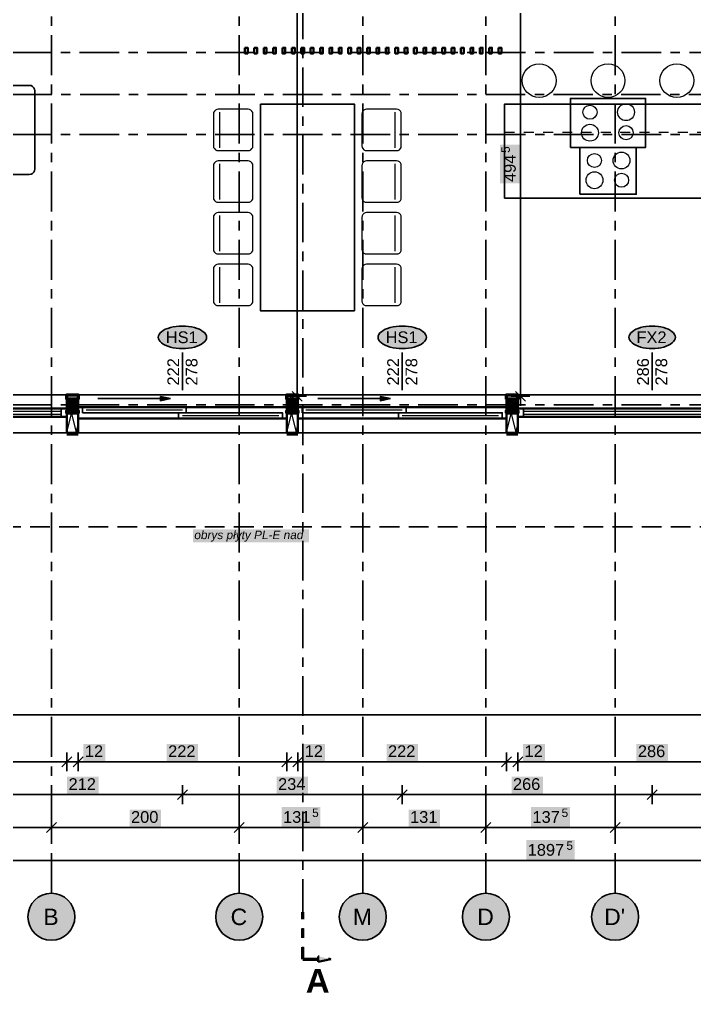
# Model space of a CAD drawing. Header units: metres. Extents: x -6.2 to 22.6, y -6.3 to 13.3.
# Drawn here: x 3.54 to 10.72, y -6.26 to 4.1 of the extents above; entities that cross this region are included whole.
import ezdxf

# ---------------------------------------------------------------- set-up
doc = ezdxf.new("R2010")
doc.units = ezdxf.units.M
for name, pattern in [('KRESKOWA', [5.25, 4.2, -1.05]), ('KRESKOWA_DROBNA', [3.15, 2.1, -1.05]), ('PUNKTOWA', [10.5, 8.4, -1.05, 0, -1.05]), ('PUNKTOWA_KROTKA', [6.3, 4.2, -1.05, 0, -1.05])]:
    doc.linetypes.add(name, pattern=pattern)
for name, color, linetype, lineweight in [('A-DRZWI', 3, 'Continuous', 35), ('A-KRESKOWANIE', 8, 'Continuous', 18), ('A-MASKA', 7, 'Continuous', 18), ('A-MEBLE', 8, 'Continuous', 18), ('A-NAD-CIECIEM', 8, 'KRESKOWA', 25), ('A-OKNA', 3, 'Continuous', 35), ('A-OPISY', 2, 'Continuous', 25), ('A-OSIE', 1, 'PUNKTOWA', 25), ('A-PRZEKROJE', 1, 'PUNKTOWA_KROTKA', 50), ('A-SANITARNE', 6, 'Continuous', 25), ('A-SCIANY-IZOL', 4, 'Continuous', 35), ('A-SCIANY-KONSTR', 7, 'Continuous', 50), ('A-WIDOK', 7, 'Continuous', 25), ('A-WYMIARY', 1, 'Continuous', 25), ('A-WYPELNIENIA', 9, 'Continuous', 18)]:
    doc.layers.add(name, color=color, linetype=linetype, lineweight=lineweight)
doc.styles.add('PL_ARIAL', font='arial.ttf')
doc.styles.add('PL_ARIAL_B', font='arialbd.ttf')
doc.styles.add('PL_ARIAL_I', font='ariali.ttf')

msp = doc.modelspace()

# ---------------------------------------------------------------- hatches: boundary and pattern name
at = {"layer": 'A-DRZWI', "true_color": 0x000000}
for points in [[(5.144, 0.065), (5.037, 0.042), (5.037, 0.088)], [(7.484, 0.065), (7.377, 0.042), (7.377, 0.088)]]:
    msp.add_hatch(color=7, dxfattribs=at).paths.add_polyline_path(points)
at = {"layer": 'A-MASKA', "true_color": 0xffffff}
for points in [[(8.86, 2.356), (8.86, 2.769), (8.65, 2.769), (8.65, 2.356)], [(8.86, 2.356), (8.86, 2.769), (8.65, 2.769), (8.65, 2.356)], [(5.382, -1.465), (6.618, -1.465), (6.618, -1.325), (5.382, -1.325)], [(4.217, -3.792), (4.449, -3.792), (4.449, -3.61), (4.217, -3.61)], [(5.103, -3.792), (5.437, -3.792), (5.437, -3.61), (5.103, -3.61)], [(6.557, -3.792), (6.789, -3.792), (6.789, -3.61), (6.557, -3.61)], [(7.443, -3.792), (7.777, -3.792), (7.777, -3.61), (7.443, -3.61)], [(8.896, -3.792), (9.129, -3.792), (9.129, -3.61), (8.896, -3.61)], [(10.103, -3.792), (10.437, -3.792), (10.437, -3.61), (10.103, -3.61)], [(4.043, -4.143), (4.377, -4.143), (4.377, -3.96), (4.043, -3.96)], [(6.273, -4.143), (6.607, -4.143), (6.607, -3.96), (6.273, -3.96)], [(8.773, -4.143), (9.107, -4.143), (9.107, -3.96), (8.773, -3.96)], [(4.708, -4.493), (5.042, -4.493), (5.042, -4.31), (4.708, -4.31)], [(6.326, -4.493), (6.739, -4.493), (6.739, -4.283), (6.326, -4.283)], [(7.678, -4.493), (8.012, -4.493), (8.012, -4.31), (7.678, -4.31)], [(8.981, -4.493), (9.394, -4.493), (9.394, -4.283), (8.981, -4.283)], [(8.93, -4.843), (9.445, -4.843), (9.445, -4.633), (8.93, -4.633)]]:
    msp.add_hatch(color=7, dxfattribs=at).paths.add_polyline_path(points)
at = {"layer": 'A-OPISY', "true_color": 0xffffff}
for points in [[(5.527, 0.718), (5.525, 0.734), (5.518, 0.749), (5.507, 0.764), (5.492, 0.778), (5.474, 0.791), (5.452, 0.803), (5.426, 0.813), (5.398, 0.822), (5.368, 0.829), (5.336, 0.834), (5.304, 0.837), (5.27, 0.838), (5.236, 0.837), (5.204, 0.834), (5.172, 0.829), (5.142, 0.822), (5.114, 0.813), (5.088, 0.803), (5.066, 0.791), (5.048, 0.778), (5.033, 0.764), (5.022, 0.749), (5.015, 0.734), (5.013, 0.718), (5.015, 0.702), (5.022, 0.687), (5.033, 0.672), (5.048, 0.658), (5.066, 0.645), (5.088, 0.633), (5.114, 0.623), (5.142, 0.614), (5.172, 0.607), (5.204, 0.602), (5.236, 0.599), (5.27, 0.598), (5.304, 0.599), (5.336, 0.602), (5.368, 0.607), (5.398, 0.614), (5.426, 0.623), (5.452, 0.633), (5.474, 0.645), (5.492, 0.658), (5.507, 0.672), (5.518, 0.687), (5.525, 0.702)], [(7.867, 0.718), (7.865, 0.734), (7.858, 0.749), (7.847, 0.764), (7.832, 0.778), (7.814, 0.791), (7.792, 0.803), (7.766, 0.813), (7.738, 0.822), (7.708, 0.829), (7.676, 0.834), (7.644, 0.837), (7.61, 0.838), (7.576, 0.837), (7.544, 0.834), (7.512, 0.829), (7.482, 0.822), (7.454, 0.813), (7.428, 0.803), (7.406, 0.791), (7.388, 0.778), (7.373, 0.764), (7.362, 0.749), (7.355, 0.734), (7.353, 0.718), (7.355, 0.702), (7.362, 0.687), (7.373, 0.672), (7.388, 0.658), (7.406, 0.645), (7.428, 0.633), (7.454, 0.623), (7.482, 0.614), (7.512, 0.607), (7.544, 0.602), (7.576, 0.599), (7.61, 0.598), (7.644, 0.599), (7.676, 0.602), (7.708, 0.607), (7.738, 0.614), (7.766, 0.623), (7.792, 0.633), (7.814, 0.645), (7.832, 0.658), (7.847, 0.672), (7.858, 0.687), (7.865, 0.702)], [(10.517, 0.718), (10.514, 0.734), (10.508, 0.749), (10.498, 0.764), (10.484, 0.778), (10.466, 0.791), (10.444, 0.803), (10.42, 0.813), (10.393, 0.822), (10.364, 0.829), (10.334, 0.834), (10.302, 0.837), (10.27, 0.838), (10.238, 0.837), (10.206, 0.834), (10.176, 0.829), (10.147, 0.822), (10.12, 0.813), (10.096, 0.803), (10.074, 0.791), (10.056, 0.778), (10.042, 0.764), (10.032, 0.749), (10.026, 0.734), (10.023, 0.718), (10.026, 0.702), (10.032, 0.687), (10.042, 0.672), (10.056, 0.658), (10.074, 0.645), (10.096, 0.633), (10.12, 0.623), (10.147, 0.614), (10.176, 0.607), (10.206, 0.602), (10.238, 0.599), (10.27, 0.598), (10.302, 0.599), (10.334, 0.602), (10.364, 0.607), (10.393, 0.614), (10.42, 0.623), (10.444, 0.633), (10.466, 0.645), (10.484, 0.658), (10.498, 0.672), (10.508, 0.687), (10.514, 0.702)]]:
    msp.add_hatch(color=7, dxfattribs=at).paths.add_polyline_path(points)
at = {"layer": 'A-OSIE', "true_color": 0xffffff}
for points in [[(4.125, -5.45), (4.123, -5.417), (4.116, -5.385), (4.106, -5.354), (4.092, -5.325), (4.073, -5.298), (4.052, -5.273), (4.027, -5.252), (4, -5.233), (3.971, -5.219), (3.94, -5.209), (3.908, -5.202), (3.875, -5.2), (3.842, -5.202), (3.81, -5.209), (3.779, -5.219), (3.75, -5.233), (3.723, -5.252), (3.698, -5.273), (3.677, -5.298), (3.658, -5.325), (3.644, -5.354), (3.634, -5.385), (3.627, -5.417), (3.625, -5.45), (3.627, -5.483), (3.634, -5.515), (3.644, -5.546), (3.658, -5.575), (3.677, -5.602), (3.698, -5.627), (3.723, -5.648), (3.75, -5.667), (3.779, -5.681), (3.81, -5.691), (3.842, -5.698), (3.875, -5.7), (3.908, -5.698), (3.94, -5.691), (3.971, -5.681), (4, -5.667), (4.027, -5.648), (4.052, -5.627), (4.073, -5.602), (4.092, -5.575), (4.106, -5.546), (4.116, -5.515), (4.123, -5.483)], [(6.125, -5.45), (6.123, -5.417), (6.116, -5.385), (6.106, -5.354), (6.092, -5.325), (6.073, -5.298), (6.052, -5.273), (6.027, -5.252), (6, -5.233), (5.971, -5.219), (5.94, -5.209), (5.908, -5.202), (5.875, -5.2), (5.842, -5.202), (5.81, -5.209), (5.779, -5.219), (5.75, -5.233), (5.723, -5.252), (5.698, -5.273), (5.677, -5.298), (5.658, -5.325), (5.644, -5.354), (5.634, -5.385), (5.627, -5.417), (5.625, -5.45), (5.627, -5.483), (5.634, -5.515), (5.644, -5.546), (5.658, -5.575), (5.677, -5.602), (5.698, -5.627), (5.723, -5.648), (5.75, -5.667), (5.779, -5.681), (5.81, -5.691), (5.842, -5.698), (5.875, -5.7), (5.908, -5.698), (5.94, -5.691), (5.971, -5.681), (6, -5.667), (6.027, -5.648), (6.052, -5.627), (6.073, -5.602), (6.092, -5.575), (6.106, -5.546), (6.116, -5.515), (6.123, -5.483)], [(7.44, -5.45), (7.438, -5.417), (7.431, -5.385), (7.421, -5.354), (7.407, -5.325), (7.388, -5.298), (7.367, -5.273), (7.342, -5.252), (7.315, -5.233), (7.286, -5.219), (7.255, -5.209), (7.223, -5.202), (7.19, -5.2), (7.157, -5.202), (7.125, -5.209), (7.094, -5.219), (7.065, -5.233), (7.038, -5.252), (7.013, -5.273), (6.992, -5.298), (6.973, -5.325), (6.959, -5.354), (6.949, -5.385), (6.942, -5.417), (6.94, -5.45), (6.942, -5.483), (6.949, -5.515), (6.959, -5.546), (6.973, -5.575), (6.992, -5.602), (7.013, -5.627), (7.038, -5.648), (7.065, -5.667), (7.094, -5.681), (7.125, -5.691), (7.157, -5.698), (7.19, -5.7), (7.223, -5.698), (7.255, -5.691), (7.286, -5.681), (7.315, -5.667), (7.342, -5.648), (7.367, -5.627), (7.388, -5.602), (7.407, -5.575), (7.421, -5.546), (7.431, -5.515), (7.438, -5.483)], [(8.75, -5.45), (8.748, -5.417), (8.741, -5.385), (8.731, -5.354), (8.717, -5.325), (8.698, -5.298), (8.677, -5.273), (8.652, -5.252), (8.625, -5.233), (8.596, -5.219), (8.565, -5.209), (8.533, -5.202), (8.5, -5.2), (8.467, -5.202), (8.435, -5.209), (8.404, -5.219), (8.375, -5.233), (8.348, -5.252), (8.323, -5.273), (8.302, -5.298), (8.283, -5.325), (8.269, -5.354), (8.259, -5.385), (8.252, -5.417), (8.25, -5.45), (8.252, -5.483), (8.259, -5.515), (8.269, -5.546), (8.283, -5.575), (8.302, -5.602), (8.323, -5.627), (8.348, -5.648), (8.375, -5.667), (8.404, -5.681), (8.435, -5.691), (8.467, -5.698), (8.5, -5.7), (8.533, -5.698), (8.565, -5.691), (8.596, -5.681), (8.625, -5.667), (8.652, -5.648), (8.677, -5.627), (8.698, -5.602), (8.717, -5.575), (8.731, -5.546), (8.741, -5.515), (8.748, -5.483)], [(10.125, -5.45), (10.123, -5.417), (10.116, -5.385), (10.106, -5.354), (10.092, -5.325), (10.073, -5.298), (10.052, -5.273), (10.027, -5.252), (10, -5.233), (9.971, -5.219), (9.94, -5.209), (9.908, -5.202), (9.875, -5.2), (9.842, -5.202), (9.81, -5.209), (9.779, -5.219), (9.75, -5.233), (9.723, -5.252), (9.698, -5.273), (9.677, -5.298), (9.658, -5.325), (9.644, -5.354), (9.634, -5.385), (9.627, -5.417), (9.625, -5.45), (9.627, -5.483), (9.634, -5.515), (9.644, -5.546), (9.658, -5.575), (9.677, -5.602), (9.698, -5.627), (9.723, -5.648), (9.75, -5.667), (9.779, -5.681), (9.81, -5.691), (9.842, -5.698), (9.875, -5.7), (9.908, -5.698), (9.94, -5.691), (9.971, -5.681), (10, -5.667), (10.027, -5.648), (10.052, -5.627), (10.073, -5.602), (10.092, -5.575), (10.106, -5.546), (10.116, -5.515), (10.123, -5.483)]]:
    msp.add_hatch(color=7, dxfattribs=at).paths.add_polyline_path(points)
at = {"layer": 'A-PRZEKROJE', "true_color": 0x000000}
msp.add_hatch(color=7, dxfattribs=at).paths.add_polyline_path([(6.851, -5.9), (6.714, -5.929), (6.714, -5.871)])
at = {"layer": 'A-WYPELNIENIA', "true_color": 0x000000}
for points in [[(4.04, -0.06), (4.04, 0.06), (4.16, 0.06), (4.16, -0.06)], [(6.38, -0.06), (6.38, 0.06), (6.5, 0.06), (6.5, -0.06)], [(8.72, -0.06), (8.72, 0.06), (8.84, 0.06), (8.84, -0.06)]]:
    msp.add_hatch(color=7, dxfattribs=at).paths.add_polyline_path(points)

# ---------------------------------------------------------------- linework, layer by layer
at = {"layer": 'A-DRZWI', "lineweight": 35, "ltscale": 0.05}
for points in [[(4.371, 0.065), (5.144, 0.065)], [(6.711, 0.065), (7.484, 0.065)]]:
    msp.add_lwpolyline(points, dxfattribs=at)
for points in [[(5.144, 0.065), (5.037, 0.042), (5.037, 0.088)], [(7.484, 0.065), (7.377, 0.042), (7.377, 0.088)], [(4.205, -0.085), (5.31, -0.085), (5.31, -0.025), (4.205, -0.025)], [(5.23, -0.145), (6.335, -0.145), (6.335, -0.085), (5.23, -0.085)], [(6.545, -0.085), (7.65, -0.085), (7.65, -0.025), (6.545, -0.025)], [(7.57, -0.145), (8.675, -0.145), (8.675, -0.085), (7.57, -0.085)]]:
    msp.add_lwpolyline(points, close=True, dxfattribs=at)
at = {"layer": 'A-DRZWI', "lineweight": 50, "ltscale": 0.05}
for points in [[(4.16, -0.025), (6.38, -0.025), (6.38, -0.145), (4.16, -0.145)], [(6.5, -0.025), (8.72, -0.025), (8.72, -0.145), (6.5, -0.145)]]:
    msp.add_lwpolyline(points, close=True, dxfattribs=at)
at = {"layer": 'A-DRZWI', "lineweight": 25, "ltscale": 0.05}
for points in [[(4.245, -0.055), (5.27, -0.055)], [(6.585, -0.055), (7.61, -0.055)], [(5.27, -0.115), (6.295, -0.115)], [(7.61, -0.115), (8.635, -0.115)]]:
    msp.add_lwpolyline(points, dxfattribs=at)
at = {"layer": 'A-KRESKOWANIE', "lineweight": 25, "ltscale": 0.05}
for points in [[(4.04, 0.08), (4.065, 0.105)], [(4.16, 0.083), (4.138, 0.105)], [(6.445, 0.06), (6.4, 0.105)], [(6.424, 0.06), (6.469, 0.105)], [(8.72, 0.093), (8.732, 0.105)], [(8.84, 0.07), (8.805, 0.105)], [(4.041, 0.06), (4.04, 0.061)], [(8.828, 0.06), (8.84, 0.072)], [(4.04, -0.061), (4.041, -0.06)], [(4.05, -0.09), (4.04, -0.08)], [(4.04, -0.292), (4.09, -0.098), (4.14, -0.292), (4.16, -0.215)], [(4.153, -0.09), (4.16, -0.083)], [(6.38, -0.292), (6.43, -0.098), (6.48, -0.292), (6.5, -0.215)], [(6.415, -0.09), (6.445, -0.06)], [(6.454, -0.09), (6.424, -0.06)], [(8.72, -0.292), (8.72, -0.292), (8.77, -0.098), (8.82, -0.292), (8.84, -0.215)], [(8.82, -0.09), (8.84, -0.07)], [(8.84, -0.072), (8.828, -0.06)]]:
    msp.add_lwpolyline(points, dxfattribs=at)
at = {"layer": 'A-MEBLE', "lineweight": 35, "ltscale": 0.05}
for points in [[(0.96, 3.4), (0.941, 3.397), (0.925, 3.389), (0.911, 3.375), (0.903, 3.359), (0.9, 3.34), (0.9, 2.51), (0.903, 2.491), (0.911, 2.475), (0.925, 2.461), (0.941, 2.453), (0.96, 2.45), (3.64, 2.45), (3.659, 2.453), (3.675, 2.461), (3.689, 2.475), (3.697, 2.491), (3.7, 2.51), (3.7, 3.34), (3.697, 3.359), (3.689, 3.375), (3.675, 3.389), (3.659, 3.397), (3.64, 3.4)], [(6.1, 3.2), (6.1, 1), (7.1, 1), (7.1, 3.2)], [(8.7, 2.2), (10.9, 2.2), (10.9, 3.2), (8.7, 3.2)]]:
    msp.add_lwpolyline(points, close=True, dxfattribs=at)
at = {"layer": 'A-MEBLE', "lineweight": 25, "ltscale": 0.05}
for points in [[(6.02, 3.095), (6.018, 3.11), (6.01, 3.124), (5.999, 3.135), (5.985, 3.143), (5.97, 3.145), (5.65, 3.145), (5.635, 3.143), (5.621, 3.135), (5.61, 3.124), (5.602, 3.11), (5.6, 3.095), (5.6, 2.755), (5.602, 2.74), (5.61, 2.726), (5.621, 2.715), (5.635, 2.707), (5.65, 2.705), (5.97, 2.705), (5.985, 2.707), (5.999, 2.715), (6.01, 2.726), (6.018, 2.74), (6.02, 2.755)], [(7.18, 2.755), (7.182, 2.74), (7.19, 2.726), (7.201, 2.715), (7.215, 2.707), (7.23, 2.705), (7.55, 2.705), (7.565, 2.707), (7.579, 2.715), (7.59, 2.726), (7.598, 2.74), (7.6, 2.755), (7.6, 3.095), (7.598, 3.11), (7.59, 3.124), (7.579, 3.135), (7.565, 3.143), (7.55, 3.145), (7.23, 3.145), (7.215, 3.143), (7.201, 3.135), (7.19, 3.124), (7.182, 3.11), (7.18, 3.095)], [(6.02, 2.545), (6.018, 2.56), (6.01, 2.574), (5.999, 2.585), (5.985, 2.593), (5.97, 2.595), (5.65, 2.595), (5.635, 2.593), (5.621, 2.585), (5.61, 2.574), (5.602, 2.56), (5.6, 2.545), (5.6, 2.205), (5.602, 2.19), (5.61, 2.176), (5.621, 2.165), (5.635, 2.157), (5.65, 2.155), (5.97, 2.155), (5.985, 2.157), (5.999, 2.165), (6.01, 2.176), (6.018, 2.19), (6.02, 2.205)], [(7.18, 2.205), (7.182, 2.19), (7.19, 2.176), (7.201, 2.165), (7.215, 2.157), (7.23, 2.155), (7.55, 2.155), (7.565, 2.157), (7.579, 2.165), (7.59, 2.176), (7.598, 2.19), (7.6, 2.205), (7.6, 2.545), (7.598, 2.56), (7.59, 2.574), (7.579, 2.585), (7.565, 2.593), (7.55, 2.595), (7.23, 2.595), (7.215, 2.593), (7.201, 2.585), (7.19, 2.574), (7.182, 2.56), (7.18, 2.545)], [(6.02, 1.995), (6.018, 2.01), (6.01, 2.024), (5.999, 2.035), (5.985, 2.043), (5.97, 2.045), (5.65, 2.045), (5.635, 2.043), (5.621, 2.035), (5.61, 2.024), (5.602, 2.01), (5.6, 1.995), (5.6, 1.655), (5.602, 1.64), (5.61, 1.626), (5.621, 1.615), (5.635, 1.607), (5.65, 1.605), (5.97, 1.605), (5.985, 1.607), (5.999, 1.615), (6.01, 1.626), (6.018, 1.64), (6.02, 1.655)], [(7.18, 1.655), (7.182, 1.64), (7.19, 1.626), (7.201, 1.615), (7.215, 1.607), (7.23, 1.605), (7.55, 1.605), (7.565, 1.607), (7.579, 1.615), (7.59, 1.626), (7.598, 1.64), (7.6, 1.655), (7.6, 1.995), (7.598, 2.01), (7.59, 2.024), (7.579, 2.035), (7.565, 2.043), (7.55, 2.045), (7.23, 2.045), (7.215, 2.043), (7.201, 2.035), (7.19, 2.024), (7.182, 2.01), (7.18, 1.995)], [(6.02, 1.445), (6.018, 1.46), (6.01, 1.474), (5.999, 1.485), (5.985, 1.493), (5.97, 1.495), (5.65, 1.495), (5.635, 1.493), (5.621, 1.485), (5.61, 1.474), (5.602, 1.46), (5.6, 1.445), (5.6, 1.105), (5.602, 1.09), (5.61, 1.076), (5.621, 1.065), (5.635, 1.057), (5.65, 1.055), (5.97, 1.055), (5.985, 1.057), (5.999, 1.065), (6.01, 1.076), (6.018, 1.09), (6.02, 1.105)], [(7.18, 1.105), (7.182, 1.09), (7.19, 1.076), (7.201, 1.065), (7.215, 1.057), (7.23, 1.055), (7.55, 1.055), (7.565, 1.057), (7.579, 1.065), (7.59, 1.076), (7.598, 1.09), (7.6, 1.105), (7.6, 1.445), (7.598, 1.46), (7.59, 1.474), (7.579, 1.485), (7.565, 1.493), (7.55, 1.495), (7.23, 1.495), (7.215, 1.493), (7.201, 1.485), (7.19, 1.474), (7.182, 1.46), (7.18, 1.445)]]:
    msp.add_lwpolyline(points, close=True, dxfattribs=at)
for points in [[(5.67, 2.735), (5.67, 3.115)], [(7.53, 3.115), (7.53, 2.735)], [(5.67, 2.185), (5.67, 2.565)], [(7.53, 2.565), (7.53, 2.185)], [(5.67, 1.635), (5.67, 2.015)], [(7.53, 2.015), (7.53, 1.635)], [(5.67, 1.085), (5.67, 1.465)], [(7.53, 1.465), (7.53, 1.085)]]:
    msp.add_lwpolyline(points, dxfattribs=at)
at = {"layer": 'A-MEBLE', "linetype": 'KRESKOWA_DROBNA', "lineweight": 25, "ltscale": 0.05, "flags": 128}
msp.add_lwpolyline([(8.7, 2.9), (10.9, 2.9)], dxfattribs=at)
at = {"layer": 'A-MEBLE', "lineweight": 25, "ltscale": 0.05}
for centre in [(9.067, 3.45), (9.8, 3.45), (10.533, 3.45)]:
    msp.add_circle(centre, 0.18, dxfattribs=at)
at = {"layer": 'A-NAD-CIECIEM', "linetype": 'KRESKOWA', "lineweight": 35, "ltscale": 0.05, "flags": 128}
for points in [[(13.251, -0.32), (13.8, -0.32), (13.8, -1.3), (-1.8, -1.3), (-1.8, 5.125), (-0.32, 5.125), (-0.32, 3.6)], [(4.04, -0.32), (4.16, -0.32)], [(6.38, -0.32), (6.5, -0.32)], [(8.72, -0.32), (8.839, -0.32)]]:
    msp.add_lwpolyline(points, dxfattribs=at)
at = {"layer": 'A-OKNA', "lineweight": 50, "ltscale": 0.05}
for points in [[(2.26, -0.04), (4.04, -0.04), (4.04, -0.13), (2.26, -0.13)], [(8.84, -0.04), (11.7, -0.04), (11.7, -0.13), (8.84, -0.13)]]:
    msp.add_lwpolyline(points, close=True, dxfattribs=at)
at = {"layer": 'A-OKNA', "lineweight": 25, "ltscale": 0.05}
for points in [[(2.32, -0.069), (3.98, -0.069)], [(2.32, -0.101), (3.98, -0.101)], [(8.9, -0.069), (11.64, -0.069)], [(8.9, -0.101), (11.64, -0.101)]]:
    msp.add_lwpolyline(points, dxfattribs=at)
at = {"layer": 'A-OKNA', "lineweight": 35, "ltscale": 0.05}
for points in [[(3.98, -0.04), (3.98, -0.13)], [(8.9, -0.04), (8.9, -0.13)]]:
    msp.add_lwpolyline(points, dxfattribs=at)
at = {"layer": 'A-OPISY', "lineweight": 35, "ltscale": 0.05}
for points in [[(5.527, 0.718), (5.525, 0.734), (5.518, 0.749), (5.507, 0.764), (5.492, 0.778), (5.474, 0.791), (5.452, 0.803), (5.426, 0.813), (5.398, 0.822), (5.368, 0.829), (5.336, 0.834), (5.304, 0.837), (5.27, 0.838), (5.236, 0.837), (5.204, 0.834), (5.172, 0.829), (5.142, 0.822), (5.114, 0.813), (5.088, 0.803), (5.066, 0.791), (5.048, 0.778), (5.033, 0.764), (5.022, 0.749), (5.015, 0.734), (5.013, 0.718), (5.015, 0.702), (5.022, 0.687), (5.033, 0.672), (5.048, 0.658), (5.066, 0.645), (5.088, 0.633), (5.114, 0.623), (5.142, 0.614), (5.172, 0.607), (5.204, 0.602), (5.236, 0.599), (5.27, 0.598), (5.304, 0.599), (5.336, 0.602), (5.368, 0.607), (5.398, 0.614), (5.426, 0.623), (5.452, 0.633), (5.474, 0.645), (5.492, 0.658), (5.507, 0.672), (5.518, 0.687), (5.525, 0.702)], [(7.867, 0.718), (7.865, 0.734), (7.858, 0.749), (7.847, 0.764), (7.832, 0.778), (7.814, 0.791), (7.792, 0.803), (7.766, 0.813), (7.738, 0.822), (7.708, 0.829), (7.676, 0.834), (7.644, 0.837), (7.61, 0.838), (7.576, 0.837), (7.544, 0.834), (7.512, 0.829), (7.482, 0.822), (7.454, 0.813), (7.428, 0.803), (7.406, 0.791), (7.388, 0.778), (7.373, 0.764), (7.362, 0.749), (7.355, 0.734), (7.353, 0.718), (7.355, 0.702), (7.362, 0.687), (7.373, 0.672), (7.388, 0.658), (7.406, 0.645), (7.428, 0.633), (7.454, 0.623), (7.482, 0.614), (7.512, 0.607), (7.544, 0.602), (7.576, 0.599), (7.61, 0.598), (7.644, 0.599), (7.676, 0.602), (7.708, 0.607), (7.738, 0.614), (7.766, 0.623), (7.792, 0.633), (7.814, 0.645), (7.832, 0.658), (7.847, 0.672), (7.858, 0.687), (7.865, 0.702)], [(10.517, 0.718), (10.514, 0.734), (10.508, 0.749), (10.498, 0.764), (10.484, 0.778), (10.466, 0.791), (10.444, 0.803), (10.42, 0.813), (10.393, 0.822), (10.364, 0.829), (10.334, 0.834), (10.302, 0.837), (10.27, 0.838), (10.238, 0.837), (10.206, 0.834), (10.176, 0.829), (10.147, 0.822), (10.12, 0.813), (10.096, 0.803), (10.074, 0.791), (10.056, 0.778), (10.042, 0.764), (10.032, 0.749), (10.026, 0.734), (10.023, 0.718), (10.026, 0.702), (10.032, 0.687), (10.042, 0.672), (10.056, 0.658), (10.074, 0.645), (10.096, 0.633), (10.12, 0.623), (10.147, 0.614), (10.176, 0.607), (10.206, 0.602), (10.238, 0.599), (10.27, 0.598), (10.302, 0.599), (10.334, 0.602), (10.364, 0.607), (10.393, 0.614), (10.42, 0.623), (10.444, 0.633), (10.466, 0.645), (10.484, 0.658), (10.498, 0.672), (10.508, 0.687), (10.514, 0.702)]]:
    msp.add_lwpolyline(points, close=True, dxfattribs=at)
at = {"layer": 'A-OSIE', "linetype": 'PUNKTOWA', "lineweight": 35, "ltscale": 0.050668, "flags": 128}
for points in [[(3.875, -5.2), (3.875, 12.25)], [(5.875, -5.2), (5.875, 12.25)], [(7.19, -5.2), (7.19, 12.25)], [(8.5, -5.2), (8.5, 12.25)], [(9.875, -5.2), (9.875, 12.25)]]:
    msp.add_lwpolyline(points, dxfattribs=at)
at = {"layer": 'A-OSIE', "linetype": 'PUNKTOWA', "lineweight": 35, "ltscale": 0.050139, "flags": 128}
for points in [[(-5.2, 3.75), (21.544, 3.75)], [(-5.2, 2.875), (21.544, 2.875)], [(-5.2, 0), (21.544, 0)]]:
    msp.add_lwpolyline(points, dxfattribs=at)
at = {"layer": 'A-OSIE', "linetype": 'Continuous', "lineweight": 35, "ltscale": 0.05}
for centre in [(3.875, -5.45), (5.875, -5.45), (7.19, -5.45), (8.5, -5.45), (9.875, -5.45)]:
    msp.add_circle(centre, 0.25, dxfattribs=at)
at = {"layer": 'A-PRZEKROJE', "linetype": 'PUNKTOWA', "lineweight": 35, "ltscale": 0.05, "flags": 128}
for points in [[(6.551, 12.95), (6.551, -5.9)], [(-5.9, 3.301), (22.244, 3.301)]]:
    msp.add_lwpolyline(points, dxfattribs=at)
at = {"layer": 'A-PRZEKROJE', "linetype": 'PUNKTOWA_KROTKA', "lineweight": 70, "ltscale": 0.03, "flags": 128}
msp.add_lwpolyline([(6.551, -5.9), (6.551, -5.4)], dxfattribs=at)
at = {"layer": 'A-PRZEKROJE', "linetype": 'Continuous', "lineweight": 70, "ltscale": 0.05, "flags": 128}
msp.add_lwpolyline([(6.551, -5.9), (6.726, -5.9)], dxfattribs=at)
at = {"layer": 'A-PRZEKROJE', "lineweight": 50, "ltscale": 0.05, "flags": 128}
msp.add_lwpolyline([(6.851, -5.9), (6.714, -5.929), (6.714, -5.871)], close=True, dxfattribs=at)
at = {"layer": 'A-SANITARNE', "lineweight": 35, "ltscale": 0.05}
for points in [[(9.4, 2.74), (10.2, 2.74), (10.2, 3.26), (9.4, 3.26)], [(9.5, 2.24), (10.1, 2.24), (10.1, 2.74), (9.5, 2.74)]]:
    msp.add_lwpolyline(points, close=True, dxfattribs=at)
at = {"layer": 'A-SANITARNE', "lineweight": 25, "ltscale": 0.05}
for centre, radius in [((9.608, 3.114), 0.075), ((9.992, 3.114), 0.09), ((9.608, 2.896), 0.09), ((9.992, 2.896), 0.075), ((9.656, 2.6), 0.075), ((9.944, 2.6), 0.09), ((9.656, 2.39), 0.09), ((9.944, 2.39), 0.075)]:
    msp.add_circle(centre, radius, dxfattribs=at)
at = {"layer": 'A-SCIANY-IZOL', "lineweight": 50, "ltscale": 0.05}
for points in [[(4.04, -0.09), (4.04, -0.09), (4.04, -0.09), (4.16, -0.09), (4.16, -0.09), (4.16, -0.09), (4.16, -0.09), (4.16, -0.3), (4.16, -0.3), (4.16, -0.3), (4.16, -0.3), (4.04, -0.3), (4.04, -0.3), (4.04, -0.3)], [(6.38, -0.09), (6.38, -0.09), (6.38, -0.09), (6.5, -0.09), (6.5, -0.09), (6.5, -0.09), (6.5, -0.3), (6.5, -0.3), (6.5, -0.3), (6.5, -0.3), (6.38, -0.3), (6.38, -0.3), (6.38, -0.3)], [(8.72, -0.3), (8.72, -0.3), (8.72, -0.3), (8.72, -0.09), (8.72, -0.09), (8.72, -0.09), (8.72, -0.09), (8.84, -0.09), (8.84, -0.09), (8.84, -0.09), (8.84, -0.09), (8.84, -0.3), (8.84, -0.3), (8.84, -0.3), (8.84, -0.3), (8.72, -0.3)]]:
    msp.add_lwpolyline(points, close=True, dxfattribs=at)
at = {"layer": 'A-SCIANY-KONSTR', "lineweight": 50, "ltscale": 0.05}
for points in [[(5.935, 3.8), (5.935, 3.74), (5.965, 3.74), (5.965, 3.8)], [(6.035, 3.8), (6.035, 3.74), (6.065, 3.74), (6.065, 3.8)], [(6.135, 3.8), (6.135, 3.74), (6.165, 3.74), (6.165, 3.8)], [(6.235, 3.8), (6.235, 3.74), (6.265, 3.74), (6.265, 3.8)], [(6.335, 3.8), (6.335, 3.74), (6.365, 3.74), (6.365, 3.8)], [(6.435, 3.8), (6.435, 3.74), (6.465, 3.74), (6.465, 3.8)], [(6.535, 3.8), (6.535, 3.74), (6.565, 3.74), (6.565, 3.8)], [(6.635, 3.8), (6.635, 3.74), (6.665, 3.74), (6.665, 3.8)], [(6.735, 3.8), (6.735, 3.74), (6.765, 3.74), (6.765, 3.8)], [(6.835, 3.8), (6.835, 3.74), (6.865, 3.74), (6.865, 3.8)], [(6.935, 3.8), (6.935, 3.74), (6.965, 3.74), (6.965, 3.8)], [(7.035, 3.8), (7.035, 3.74), (7.065, 3.74), (7.065, 3.8)], [(7.135, 3.8), (7.135, 3.74), (7.165, 3.74), (7.165, 3.8)], [(7.235, 3.8), (7.235, 3.74), (7.265, 3.74), (7.265, 3.8)], [(7.335, 3.8), (7.335, 3.74), (7.365, 3.74), (7.365, 3.8)], [(7.435, 3.8), (7.435, 3.74), (7.465, 3.74), (7.465, 3.8)], [(7.535, 3.8), (7.535, 3.74), (7.565, 3.74), (7.565, 3.8)], [(7.635, 3.8), (7.635, 3.74), (7.665, 3.74), (7.665, 3.8)], [(7.735, 3.8), (7.735, 3.74), (7.765, 3.74), (7.765, 3.8)], [(7.835, 3.8), (7.835, 3.74), (7.865, 3.74), (7.865, 3.8)], [(7.935, 3.8), (7.935, 3.74), (7.965, 3.74), (7.965, 3.8)], [(8.035, 3.8), (8.035, 3.74), (8.065, 3.74), (8.065, 3.8)], [(8.135, 3.8), (8.135, 3.74), (8.165, 3.74), (8.165, 3.8)], [(8.235, 3.8), (8.235, 3.74), (8.265, 3.74), (8.265, 3.8)], [(8.335, 3.8), (8.335, 3.74), (8.365, 3.74), (8.365, 3.8)], [(8.435, 3.8), (8.435, 3.74), (8.465, 3.74), (8.465, 3.8)], [(8.535, 3.8), (8.535, 3.74), (8.565, 3.74), (8.565, 3.8)], [(8.635, 3.8), (8.635, 3.74), (8.665, 3.74), (8.665, 3.8)], [(4.04, -0.06), (4.04, -0.06), (4.04, 0.06), (4.04, 0.06), (4.04, 0.06), (4.16, 0.06), (4.16, 0.06), (4.16, 0.06), (4.16, -0.06), (4.16, -0.06), (4.16, -0.06), (4.04, -0.06)], [(6.38, -0.06), (6.38, -0.06), (6.38, 0.06), (6.38, 0.06), (6.38, 0.06), (6.5, 0.06), (6.5, 0.06), (6.5, 0.06), (6.5, -0.06), (6.5, -0.06), (6.5, -0.06), (6.38, -0.06)], [(8.72, -0.06), (8.72, -0.06), (8.72, 0.06), (8.72, 0.06), (8.72, 0.06), (8.84, 0.06), (8.84, 0.06), (8.84, 0.06), (8.84, -0.06), (8.84, -0.06), (8.84, -0.06), (8.72, -0.06)]]:
    msp.add_lwpolyline(points, close=True, dxfattribs=at)
at = {"layer": 'A-SCIANY-KONSTR', "lineweight": 70, "ltscale": 0.05}
for points in [[(4.04, 0.105), (4.04, 0.105), (4.04, 0.105), (4.16, 0.105), (4.16, 0.105), (4.16, 0.105), (4.16, 0.06), (4.16, 0.06), (4.16, 0.06), (4.04, 0.06), (4.04, 0.06), (4.04, 0.06)], [(6.38, 0.105), (6.38, 0.105), (6.38, 0.105), (6.5, 0.105), (6.5, 0.105), (6.5, 0.105), (6.5, 0.06), (6.5, 0.06), (6.5, 0.06), (6.38, 0.06), (6.38, 0.06), (6.38, 0.06)], [(8.72, 0.06), (8.72, 0.06), (8.72, 0.06), (8.72, 0.105), (8.72, 0.105), (8.72, 0.105), (8.72, 0.105), (8.84, 0.105), (8.84, 0.105), (8.84, 0.105), (8.84, 0.105), (8.84, 0.06), (8.84, 0.06), (8.84, 0.06), (8.84, 0.06), (8.72, 0.06)], [(4.04, -0.06), (4.04, -0.06), (4.04, -0.06), (4.16, -0.06), (4.16, -0.06), (4.16, -0.06), (4.16, -0.09), (4.16, -0.09), (4.16, -0.09), (4.04, -0.09), (4.04, -0.09), (4.04, -0.09)], [(6.38, -0.06), (6.38, -0.06), (6.38, -0.06), (6.5, -0.06), (6.5, -0.06), (6.5, -0.06), (6.5, -0.09), (6.5, -0.09), (6.5, -0.09), (6.38, -0.09), (6.38, -0.09), (6.38, -0.09)], [(8.72, -0.09), (8.72, -0.09), (8.72, -0.09), (8.72, -0.06), (8.72, -0.06), (8.72, -0.06), (8.72, -0.06), (8.84, -0.06), (8.84, -0.06), (8.84, -0.06), (8.84, -0.06), (8.84, -0.09), (8.84, -0.09), (8.84, -0.09), (8.84, -0.09), (8.72, -0.09)]]:
    msp.add_lwpolyline(points, close=True, dxfattribs=at)
at = {"layer": 'A-WIDOK', "lineweight": 35, "ltscale": 0.05}
for points in [[(12.3, -0.3), (12.3, -3.3), (-3.3, -3.3), (-3.3, 5.125), (-0.3, 5.125)], [(4.04, 0.105), (2.26, 0.105)], [(6.38, 0.105), (4.16, 0.105)], [(8.72, 0.105), (6.5, 0.105)], [(11.7, 0.105), (8.841, 0.105)], [(2.26, -0.3), (4.04, -0.3)], [(4.16, -0.3), (6.38, -0.3)], [(6.5, -0.3), (8.72, -0.3)], [(8.841, -0.3), (11.7, -0.3)]]:
    msp.add_lwpolyline(points, dxfattribs=at)
at = {"layer": 'A-WYMIARY', "lineweight": 35, "ltscale": 0.05}
for points in [[(6.491, -0.01), (6.491, 8.76)], [(6.491, -0.01), (6.491, 8.76)], [(8.868, -0.01), (8.868, 8.76)], [(8.868, -0.01), (8.868, 5.315)], [(5.27, 0.155), (5.27, 0.558)], [(7.61, 0.155), (7.61, 0.558)], [(10.27, 0.155), (10.27, 0.558)], [(6.544, 0.037), (6.438, 0.143)], [(6.544, 0.037), (6.438, 0.143)], [(8.921, 0.037), (8.815, 0.143)], [(8.921, 0.037), (8.815, 0.143)], [(6.591, 0.09), (6.391, 0.09)], [(6.591, 0.09), (6.391, 0.09)], [(8.968, 0.09), (8.768, 0.09)], [(8.968, 0.09), (8.768, 0.09)], [(4.04, -3.7), (4.04, -3.9)], [(4.16, -3.7), (4.16, -3.9)], [(6.38, -3.7), (6.38, -3.9)], [(6.5, -3.7), (6.5, -3.9)], [(8.72, -3.7), (8.72, -3.9)], [(8.84, -3.7), (8.84, -3.9)], [(-0.4, -3.8), (18.775, -3.8)], [(3.987, -3.853), (4.093, -3.747)], [(4.107, -3.853), (4.213, -3.747)], [(6.327, -3.853), (6.433, -3.747)], [(6.447, -3.853), (6.553, -3.747)], [(8.667, -3.853), (8.773, -3.747)], [(8.787, -3.853), (8.893, -3.747)], [(5.217, -4.203), (5.323, -4.097)], [(5.27, -4.05), (5.27, -4.25)], [(7.557, -4.203), (7.663, -4.097)], [(7.61, -4.05), (7.61, -4.25)], [(10.217, -4.203), (10.323, -4.097)], [(10.27, -4.05), (10.27, -4.25)], [(-0.4, -4.15), (18.775, -4.15)], [(3.822, -4.553), (3.928, -4.447)], [(3.875, -4.4), (3.875, -4.6)], [(5.822, -4.553), (5.928, -4.447)], [(5.875, -4.4), (5.875, -4.6)], [(7.137, -4.553), (7.243, -4.447)], [(7.19, -4.4), (7.19, -4.6)], [(8.447, -4.553), (8.553, -4.447)], [(8.5, -4.4), (8.5, -4.6)], [(9.822, -4.553), (9.928, -4.447)], [(9.875, -4.4), (9.875, -4.6)], [(-0.1, -4.5), (18.475, -4.5)], [(-0.4, -4.85), (18.775, -4.85)]]:
    msp.add_lwpolyline(points, dxfattribs=at)

# ---------------------------------------------------------------- texts
at = {"layer": 'A-OPISY'}
for s, height, style, p in [('HS1', 0.125, 'PL_ARIAL', (5.093, 0.656)), ('HS1', 0.125, 'PL_ARIAL', (7.433, 0.656)), ('FX2', 0.125, 'PL_ARIAL', (10.103, 0.656)), ('obrys płyty PL-E nad', 0.09, 'PL_ARIAL_I', (5.397, -1.43))]:
    msp.add_text(s, height=height, dxfattribs=dict(at, style=style)).set_placement(p)
at = {"layer": 'A-OSIE', "style": 'PL_ARIAL'}
for s, p in [('B', (3.79, -5.538)), ('C', (5.783, -5.538)), ('M', (7.084, -5.538)), ('D', (8.408, -5.538)), ("D'", (9.759, -5.538))]:
    msp.add_text(s, height=0.175, dxfattribs=at).set_placement(p)
at = {"layer": 'A-PRZEKROJE', "style": 'PL_ARIAL_B'}
msp.add_text('A', height=0.25, dxfattribs=at).set_placement((6.584, -6.256))
at = {"layer": 'A-WYMIARY', "style": 'PL_ARIAL'}
for s, height, p in [('5', 0.09, (8.755, 2.681)), ('5', 0.09, (8.755, 2.681)), ('494', 0.125, (8.818, 2.371)), ('494', 0.125, (8.818, 2.371)), ('222', 0.125, (5.235, 0.205)), ('278', 0.125, (5.43, 0.205)), ('222', 0.125, (7.575, 0.205)), ('278', 0.125, (7.77, 0.205)), ('286', 0.125, (10.235, 0.205)), ('278', 0.125, (10.43, 0.205))]:
    msp.add_text(s, height=height, rotation=90, dxfattribs=at).set_placement(p)
for s, height, p in [('12', 0.125, (4.232, -3.75)), ('222', 0.125, (5.118, -3.75)), ('12', 0.125, (6.572, -3.75)), ('222', 0.125, (7.458, -3.75)), ('12', 0.125, (8.912, -3.75)), ('286', 0.125, (10.118, -3.75)), ('212', 0.125, (4.058, -4.1)), ('234', 0.125, (6.288, -4.1)), ('266', 0.125, (8.788, -4.1)), ('200', 0.125, (4.723, -4.45)), ('131', 0.125, (6.341, -4.45)), ('5', 0.09, (6.651, -4.388)), ('131', 0.125, (7.693, -4.45)), ('137', 0.125, (8.996, -4.45)), ('5', 0.09, (9.306, -4.388)), ('5', 0.09, (9.357, -4.737)), ('1897', 0.125, (8.945, -4.8))]:
    msp.add_text(s, height=height, dxfattribs=at).set_placement(p)

doc.saveas('drawing.dxf')
